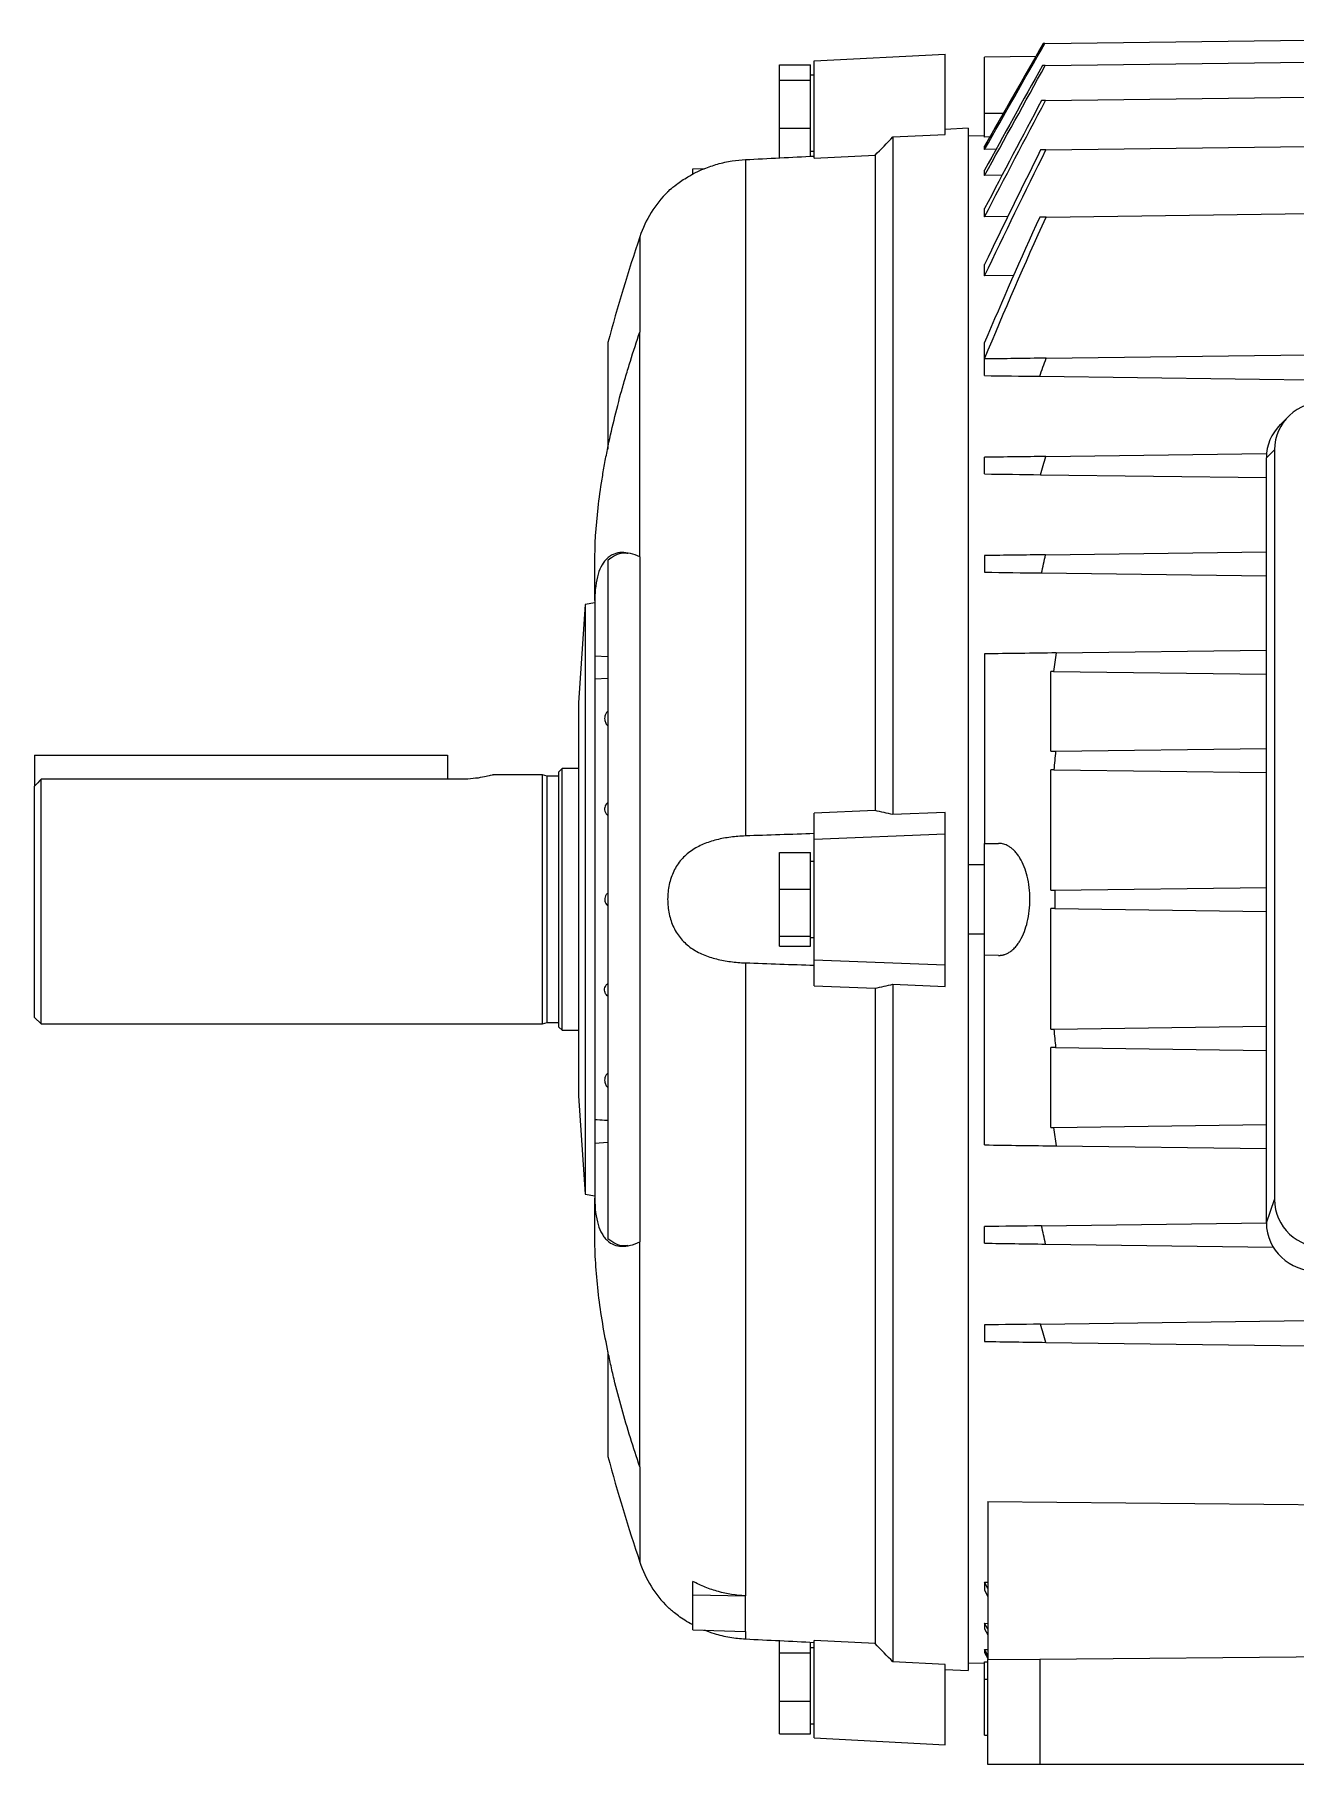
# Model space of a CAD drawing. Extents: x 49 to 1991, y 37 to 1201.
# Drawn here: x 49 to 241.4, y 460.3 to 724.3 of the extents above; entities that cross this region are included whole.
import ezdxf

# ---------------------------------------------------------------- set-up
doc = ezdxf.new("R2010")
doc.units = 0
doc.layers.get('0').update_dxf_attribs({"linetype": 'CONTINUOUS'})

msp = doc.modelspace()

# ---------------------------------------------------------------- linework, layer by layer
at = {"color": 7, "linetype": 'CONTINUOUS'}
for p, q in [((203.13, 722.96), (306.95, 724.32)), ((167.95, 720.3), (187.95, 721.35)), ((187.95, 709.09), (187.95, 721.35)), ((201.74, 720.97), (193.95, 720.87)), ((193.95, 712.35), (193.95, 720.87)), ((203.2, 719.59), (289.16, 720.71)), ((162.65, 719.69), (167.35, 719.69)), ((162.65, 717.36), (162.65, 719.69)), ((167.35, 717.36), (167.35, 719.69)), ((167.95, 718.15), (167.35, 718.15)), ((167.95, 705.46), (167.95, 720.3)), ((162.65, 710.02), (162.65, 717.36)), ((162.65, 717.36), (167.35, 717.36)), ((167.35, 710.02), (167.35, 717.36)), ((203.26, 714.27), (266.95, 715.1)), ((193.95, 708.68), (193.95, 712.35)), ((193.95, 712.35), (196.83, 712.35)), ((162.65, 710.02), (167.35, 710.02)), ((162.65, 705.51), (162.65, 710.02)), ((167.35, 705.75), (167.35, 710.02)), ((179.95, 708.71), (187.95, 709.09)), ((179.95, 708.71), (179.95, 605.3)), ((191.45, 710.03), (187.95, 709.85)), ((191.45, 710.03), (191.45, 474.66)), ((193.95, 708.87), (191.45, 708.83)), ((194.76, 708.7), (193.95, 708.68)), ((203.31, 706.72), (306.95, 708.08)), ((157.43, 705.25), (157.43, 602.03)), ((167.35, 706.55), (167.95, 706.55)), ((167.95, 705.46), (177.23, 705.9)), ((177.23, 705.9), (177.23, 605.9)), ((193.95, 706.81), (193.95, 707.28)), ((195.72, 706.84), (193.95, 706.81)), ((149.43, 703.82), (151.18, 703.87)), ((149.43, 703.05), (149.43, 703.82)), ((193.95, 702.81), (193.95, 703.64)), ((196.63, 702.85), (193.95, 702.81)), ((193.95, 696.53), (193.95, 697.77)), ((203.34, 696.48), (266.95, 697.31)), ((197.53, 696.57), (193.95, 696.53)), ((141.33, 693.48), (141.33, 678.93)), ((193.95, 687.5), (193.95, 689.25)), ((198.44, 687.56), (193.95, 687.5)), ((141.33, 644.61), (141.33, 678.93)), ((136.45, 677.35), (136.45, 661.04)), ((193.95, 674.84), (193.95, 677.31)), ((193.95, 672.28), (193.95, 674.82)), ((203.34, 674.94), (264.95, 675.75)), ((202.35, 672.17), (264.95, 671.35)), ((240.31, 666.05), (239.08, 664.81)), ((203.31, 659.94), (236.98, 660.38)), ((238.18, 660.96), (236.95, 659.73)), ((238.18, 660.96), (238.18, 546.53)), ((193.95, 657.28), (193.95, 659.82)), ((236.95, 542.98), (236.95, 659.73)), ((202.5, 657.16), (236.95, 656.71)), ((136.45, 644.14), (136.45, 540.55)), ((141.33, 644.61), (141.33, 540.09)), ((193.95, 644.82), (193.95, 642.28)), ((203.26, 644.94), (236.95, 645.38)), ((134.45, 637.94), (134.45, 643.71)), ((202.64, 642.16), (236.95, 641.71)), ((133, 637.35), (131.95, 622.35)), ((134.45, 637.6), (133, 637.35)), ((133, 637.35), (133, 547.35)), ((134.45, 637.94), (134.45, 629.52)), ((134.45, 629.52), (134.45, 625.99)), ((134.45, 629.52), (136.45, 629.4)), ((193.95, 629.82), (193.95, 600.87)), ((204.89, 629.96), (236.95, 630.38)), ((134.45, 625.99), (136.45, 626.11)), ((134.45, 625.99), (134.45, 558.71)), ((204.45, 627.14), (204.06, 627.14)), ((204.06, 614.95), (204.06, 627.14)), ((204.45, 627.14), (236.95, 626.71)), ((131.95, 622.35), (131.95, 562.35)), ((204.78, 614.96), (236.95, 615.38)), ((48.95, 614.35), (111.95, 614.35)), ((48.95, 614.35), (48.95, 609.64)), ((111.95, 614.35), (111.95, 610.68)), ((204.06, 614.95), (204.78, 614.96)), ((49.95, 573.35), (49.95, 610.68)), ((111.95, 610.68), (49.95, 610.68)), ((113.95, 610.68), (111.95, 610.68)), ((126.45, 611.35), (118.89, 611.35)), ((127.2, 611.15), (126.45, 611.35)), ((126.45, 573.35), (126.45, 611.35)), ((128.95, 611.15), (127.2, 611.15)), ((127.2, 573.55), (127.2, 611.15)), ((129.45, 612.32), (128.95, 611.82)), ((128.95, 572.87), (128.95, 611.82)), ((131.95, 612.32), (129.45, 612.32)), ((129.45, 572.37), (129.45, 612.32)), ((204.52, 612.14), (204.06, 612.14)), ((204.06, 593.75), (204.06, 612.14)), ((204.52, 612.14), (236.95, 611.71)), ((48.95, 574.35), (48.95, 609.64)), ((177.23, 605.9), (167.95, 605.52)), ((167.95, 601.54), (167.95, 605.52)), ((187.95, 605.63), (179.95, 605.3)), ((187.95, 602.35), (187.95, 605.63)), ((167.95, 601.54), (187.95, 602.35)), ((187.95, 582.35), (187.95, 602.35)), ((162.65, 593.9), (162.65, 599.48)), ((162.65, 599.48), (167.35, 599.48)), ((167.35, 593.9), (167.35, 599.48)), ((167.95, 583.15), (167.95, 601.54)), ((193.95, 600.87), (196.06, 600.9)), ((167.95, 598.15), (167.35, 598.15)), ((191.45, 597.67), (193.95, 597.66)), ((204.64, 593.76), (236.95, 594.18)), ((162.65, 593.9), (167.35, 593.9)), ((162.65, 586.76), (162.65, 593.9)), ((167.35, 586.76), (167.35, 593.9)), ((204.06, 593.75), (204.64, 593.76)), ((204.06, 572.55), (204.06, 590.94)), ((204.64, 590.94), (204.06, 590.94)), ((204.64, 590.94), (236.95, 590.51)), ((162.65, 586.76), (167.35, 586.76)), ((162.65, 585.21), (162.65, 586.76)), ((167.35, 585.21), (167.35, 586.76)), ((167.35, 586.55), (167.95, 586.55)), ((193.95, 587.03), (191.45, 587.02)), ((162.65, 585.21), (167.35, 585.21)), ((196.06, 583.8), (193.95, 583.83)), ((193.95, 554.88), (193.95, 583.83)), ((157.43, 582.67), (157.43, 486.07)), ((167.95, 583.15), (187.95, 582.35)), ((167.95, 579.17), (167.95, 583.15)), ((187.95, 579.06), (187.95, 582.35)), ((167.95, 579.17), (177.23, 578.79)), ((177.23, 578.79), (177.23, 478.79)), ((179.95, 579.39), (187.95, 579.06)), ((179.95, 579.39), (179.95, 475.98)), ((48.95, 574.35), (49.95, 573.35)), ((49.95, 573.35), (126.45, 573.35)), ((126.45, 573.35), (127.2, 573.55)), ((127.2, 573.55), (128.95, 573.55)), ((128.95, 572.87), (129.45, 572.37)), ((204.52, 572.56), (236.95, 572.98)), ((129.45, 572.37), (131.95, 572.37)), ((204.06, 572.55), (204.52, 572.56)), ((204.78, 569.73), (204.06, 569.74)), ((204.06, 557.55), (204.06, 569.74)), ((204.78, 569.73), (236.95, 569.31)), ((131.95, 562.35), (133, 547.35)), ((134.45, 558.71), (134.45, 555.17)), ((204.06, 557.55), (204.45, 557.55)), ((204.45, 557.55), (236.95, 557.98)), ((134.45, 555.17), (136.45, 555.29)), ((134.45, 555.17), (134.45, 546.75)), ((204.89, 554.73), (236.95, 554.31)), ((133, 547.35), (134.45, 547.09)), ((134.45, 540.98), (134.45, 546.75)), ((236.95, 542.98), (238.18, 546.53)), ((193.95, 539.88), (193.95, 542.42)), ((202.64, 542.53), (236.95, 542.98)), ((141.33, 505.76), (141.33, 540.09)), ((203.26, 539.75), (237.97, 539.3)), ((202.5, 527.53), (306.95, 528.9)), ((193.95, 527.42), (193.95, 524.88)), ((136.45, 523.33), (136.45, 507.35)), ((203.31, 524.75), (306.95, 523.4)), ((141.33, 505.76), (141.33, 491.21)), ((194.45, 500.46), (283.95, 499.58)), ((194.45, 500.46), (194.45, 476.36)), ((149.43, 486.2), (149.43, 488.28)), ((149.43, 486.2), (157.43, 486.07)), ((149.43, 480.88), (149.43, 486.2)), ((157.43, 480.64), (157.43, 486.07)), ((193.95, 488.17), (194.45, 488.16)), ((193.95, 488.17), (193.95, 486.92)), ((194.45, 487.21), (193.95, 488.17)), ((193.95, 486.92), (194.45, 485.97)), ((149.43, 480.88), (157.43, 480.64)), ((157.43, 480.64), (157.43, 479.44)), ((193.95, 481.88), (194.45, 481.87)), ((193.95, 481.88), (193.95, 481.05)), ((194.45, 480.97), (193.95, 481.88)), ((193.95, 481.05), (194.45, 480.14)), ((162.65, 477.36), (162.65, 479.18)), ((167.35, 477.36), (167.35, 478.95)), ((167.95, 478.15), (167.35, 478.15)), ((177.23, 478.79), (167.95, 479.24)), ((167.95, 464.39), (167.95, 479.24)), ((193.95, 477.88), (194.45, 477.88)), ((193.95, 477.88), (193.95, 477.41)), ((194.45, 477), (193.95, 477.88)), ((162.65, 470.02), (162.65, 477.36)), ((162.65, 477.36), (167.35, 477.36)), ((167.35, 470.02), (167.35, 477.36)), ((187.95, 475.6), (179.95, 475.98)), ((187.95, 463.35), (187.95, 475.6)), ((191.45, 475.86), (193.95, 475.82)), ((193.95, 477.41), (194.45, 476.53)), ((193.95, 476.01), (194.45, 476)), ((193.95, 473.35), (193.95, 476.01)), ((194.45, 476.36), (202.38, 476.43)), ((194.45, 460.35), (194.45, 476.36)), ((202.38, 476.43), (306.95, 477.35)), ((202.38, 476.43), (202.38, 460.35)), ((187.95, 474.85), (191.45, 474.66)), ((193.95, 473.35), (194.45, 473.35)), ((162.65, 465), (162.65, 470.02)), ((162.65, 470.02), (167.35, 470.02)), ((167.35, 465), (167.35, 470.02)), ((162.65, 465), (167.35, 465)), ((167.35, 466.55), (167.95, 466.55)), ((193.95, 464.83), (194.45, 464.82)), ((167.95, 464.39), (187.95, 463.35)), ((202.38, 460.35), (194.45, 460.35)), ((306.95, 460.35), (202.38, 460.35))]:
    msp.add_line(p, q, dxfattribs=at)
for centre, radius, start, end in [((158.37, 687.69), 18, 135.3063, 161.2474), ((378.06, 613.11), 250, 161.2474, 165.1109), ((378.06, 571.58), 250, 194.8891, 198.7526), ((158.37, 497), 18, 198.7526, 224.7019)]:
    msp.add_arc(centre, radius, start, end, dxfattribs=at)
for centre, major_axis, start_param, end_param in [((246.31, 660.73), (7.94, -1.82), 1.811911, 3.352549), ((245.07, 659.5), (7.94, -1.82), 2.612389, 3.352549), ((246.31, 546.76), (7.94, 1.82), 2.930636, 4.471274), ((245.07, 543.21), (7.94, 1.82), 2.930636, 4.471274)]:
    msp.add_ellipse(centre, major_axis=major_axis, ratio=0.933198, start_param=start_param, end_param=end_param, dxfattribs=at)
for points in [[(193.95, 706.81), (197.01, 712.2), (200.07, 717.58), (203.13, 722.96)], [(202.87, 722.96), (199.9, 717.73), (196.92, 712.51), (193.95, 707.28)], [(203.13, 722.96), (203.04, 722.96), (202.95, 722.96), (202.87, 722.96)], [(193.95, 702.81), (197.02, 708.41), (200.11, 714), (203.2, 719.59)], [(202.76, 719.58), (199.81, 714.27), (196.87, 708.96), (193.95, 703.64)], [(203.2, 719.59), (203.05, 719.58), (202.9, 719.58), (202.76, 719.58)], [(193.95, 696.53), (197.02, 702.46), (200.13, 708.37), (203.26, 714.27)], [(202.64, 714.26), (199.72, 708.77), (196.82, 703.28), (193.95, 697.77)], [(203.26, 714.27), (203.05, 714.26), (202.84, 714.26), (202.64, 714.26)], [(177.23, 705.9), (178.14, 706.84), (179.04, 707.77), (179.95, 708.71)], [(157.43, 705.25), (160.94, 705.43), (164.44, 705.6), (167.95, 705.78)], [(193.95, 687.5), (197, 693.94), (200.13, 700.35), (203.31, 706.72)], [(202.5, 706.71), (199.6, 700.92), (196.74, 695.1), (193.95, 689.25)], [(203.31, 706.72), (203.04, 706.72), (202.77, 706.72), (202.5, 706.71)], [(193.95, 674.84), (196.94, 682.12), (200.08, 689.32), (203.34, 696.48)], [(202.35, 696.46), (199.45, 690.12), (196.64, 683.74), (193.95, 677.31)], [(203.34, 696.48), (203, 696.47), (202.67, 696.47), (202.35, 696.46)], [(203.34, 674.94), (200.08, 674.9), (196.94, 674.86), (193.95, 674.82)], [(202.35, 672.17), (202.67, 673.09), (203, 674.02), (203.34, 674.94)], [(193.95, 672.28), (196.64, 672.24), (199.45, 672.2), (202.35, 672.17)], [(203.31, 659.94), (200.13, 659.9), (197, 659.86), (193.95, 659.82)], [(202.5, 657.16), (202.77, 658.09), (203.04, 659.02), (203.31, 659.94)], [(193.95, 657.28), (196.74, 657.24), (199.6, 657.2), (202.5, 657.16)], [(203.26, 644.94), (200.13, 644.9), (197.02, 644.86), (193.95, 644.82)], [(202.64, 642.16), (202.84, 643.09), (203.05, 644.01), (203.26, 644.94)], [(193.95, 642.28), (196.82, 642.24), (199.72, 642.2), (202.64, 642.16)], [(204.89, 629.96), (201.23, 629.91), (197.58, 629.86), (193.95, 629.82)], [(204.89, 629.96), (204.74, 629.02), (204.59, 628.08), (204.45, 627.14)], [(204.78, 614.96), (204.69, 614.02), (204.6, 613.08), (204.52, 612.14)], [(49.95, 610.68), (49.62, 610.33), (49.28, 609.98), (48.95, 609.64)], [(179.95, 605.3), (179.04, 605.5), (178.14, 605.7), (177.23, 605.9)], [(167.95, 602.39), (164.44, 602.27), (160.94, 602.15), (157.43, 602.03)], [(204.64, 593.76), (204.64, 592.82), (204.64, 591.88), (204.64, 590.94)], [(157.43, 582.67), (160.94, 582.54), (164.44, 582.42), (167.95, 582.31)], [(177.23, 578.79), (178.14, 578.99), (179.04, 579.19), (179.95, 579.39)], [(204.52, 572.56), (204.6, 571.61), (204.69, 570.67), (204.78, 569.73)], [(204.45, 557.55), (204.59, 556.61), (204.74, 555.67), (204.89, 554.73)], [(193.95, 554.88), (197.58, 554.83), (201.23, 554.78), (204.89, 554.73)], [(202.64, 542.53), (199.72, 542.49), (196.82, 542.45), (193.95, 542.42)], [(203.26, 539.75), (203.05, 540.68), (202.84, 541.6), (202.64, 542.53)], [(193.95, 539.88), (197.02, 539.84), (200.13, 539.8), (203.26, 539.75)], [(202.5, 527.53), (199.6, 527.49), (196.74, 527.45), (193.95, 527.42)], [(203.31, 524.75), (203.04, 525.68), (202.77, 526.6), (202.5, 527.53)], [(193.95, 524.88), (197, 524.84), (200.13, 524.8), (203.31, 524.75)], [(167.95, 478.92), (164.44, 479.09), (160.94, 479.27), (157.43, 479.44)], [(179.95, 475.98), (179.04, 476.92), (178.14, 477.86), (177.23, 478.79)]]:
    msp.add_open_spline(points, degree=3, dxfattribs=at)
for points, knots in [([(145.58, 700.35), (145.57, 700.35), (145.45, 700.24), (145.86, 700.62), (146.85, 701.44), (148.65, 702.68), (150.84, 703.79), (153.18, 704.6), (155.31, 705.08), (156.75, 705.2), (157.43, 705.25)], [0, 0, 0, 0, 0.002673, 0.153761, 0.304704, 0.460895, 0.633806, 0.758563, 0.886915, 1, 1, 1, 1]), ([(134.45, 643.71), (134.45, 646.41), (134.63, 649.2), (135.12, 653.54), (135.32, 655), (135.68, 657.24), (135.81, 657.99), (136.08, 659.49), (136.23, 660.24), (136.99, 663.99), (137.72, 666.99), (138.76, 670.75), (138.98, 671.5), (139.42, 673), (139.65, 673.75), (140.34, 675.99), (140.82, 677.46), (141.33, 678.93)], [0, 0, 0, 0, 0.25, 0.25, 0.375, 0.375, 0.4375, 0.4375, 0.5, 0.5, 0.75, 0.75, 0.8125, 0.8125, 0.875, 0.875, 1, 1, 1, 1]), ([(141.33, 644.61), (140.32, 645.08), (139.4, 645.31), (138.15, 645.27), (137.76, 645.19), (137.21, 644.98), (137.04, 644.89), (136.7, 644.68), (136.54, 644.55), (135.77, 643.86), (135.29, 643.05), (134.79, 641.43), (134.67, 640.83), (134.54, 639.82), (134.51, 639.47), (134.46, 638.73), (134.45, 638.34), (134.45, 637.94)], [0, 0, 0, 0, 0.25, 0.25, 0.375, 0.375, 0.4375, 0.4375, 0.5, 0.5, 0.75, 0.75, 0.875, 0.875, 0.9375, 0.9375, 1, 1, 1, 1]), ([(136.45, 644.14), (136.83, 644.42), (137.6, 644.97), (138.62, 645.28), (139.26, 645.2), (139.49, 645.18)], [0, 0, 0, 0, 0.388727, 0.78029, 1, 1, 1, 1]), ([(136.45, 621.03), (136.38, 620.98), (136.19, 620.83), (136.04, 620.51), (135.94, 620.14), (135.94, 619.72), (136.07, 619.31), (136.26, 619), (136.4, 618.88), (136.45, 618.84)], [0, 0, 0, 0, 0.11189, 0.283621, 0.409387, 0.568693, 0.783913, 0.913081, 1, 1, 1, 1]), ([(118.89, 611.33), (118.91, 611.34), (118.98, 611.35), (118.56, 611.24), (117.66, 611.04), (116.3, 610.81), (114.98, 610.69), (114.18, 610.68), (113.95, 610.68)], [0, 0, 0, 0, 0.063384, 0.270537, 0.479764, 0.695239, 0.911902, 1, 1, 1, 1]), ([(136.45, 607.11), (136.42, 607.09), (136.27, 607), (136.09, 606.75), (135.95, 606.39), (135.93, 605.99), (136.06, 605.6), (136.24, 605.32), (136.41, 605.22), (136.45, 605.19)], [0, 0, 0, 0, 0.05197, 0.215547, 0.382788, 0.55783, 0.741653, 0.931885, 1, 1, 1, 1]), ([(157.43, 602.03), (156.67, 602), (155.93, 601.94), (154.47, 601.75), (153.75, 601.62), (152.69, 601.35), (152.34, 601.25), (151.66, 601.03), (151.33, 600.91), (150.69, 600.64), (150.38, 600.49), (149.77, 600.16), (149.47, 599.97), (148.62, 599.38), (148.11, 598.93), (147.43, 598.15), (147.22, 597.87), (146.84, 597.28), (146.67, 596.98), (146.36, 596.34), (146.22, 596.01), (145.99, 595.32), (145.89, 594.96), (145.65, 593.88), (145.57, 593.13), (145.57, 591.61), (145.64, 590.86), (145.88, 589.77), (145.97, 589.41), (146.21, 588.72), (146.34, 588.39), (146.65, 587.75), (146.82, 587.44), (147.21, 586.85), (147.41, 586.57), (147.86, 586.05), (148.1, 585.8), (148.61, 585.34), (148.89, 585.13), (149.73, 584.53), (150.34, 584.21), (151.32, 583.79), (151.65, 583.67), (152.33, 583.44), (152.67, 583.34), (153.72, 583.08), (154.44, 582.95), (155.92, 582.75), (156.67, 582.69), (157.43, 582.67)], [0, 0, 0, 0, 0.0625, 0.0625, 0.125, 0.125, 0.15625, 0.15625, 0.1875, 0.1875, 0.21875, 0.21875, 0.25, 0.25, 0.3125, 0.3125, 0.34375, 0.34375, 0.375, 0.375, 0.40625, 0.40625, 0.4375, 0.4375, 0.5, 0.5, 0.5625, 0.5625, 0.59375, 0.59375, 0.625, 0.625, 0.65625, 0.65625, 0.6875, 0.6875, 0.71875, 0.71875, 0.75, 0.75, 0.8125, 0.8125, 0.84375, 0.84375, 0.875, 0.875, 0.9375, 0.9375, 1, 1, 1, 1]), ([(193.95, 583.83), (193.95, 583.83), (193.95, 583.83), (193.95, 583.85), (193.95, 583.87), (193.95, 583.91), (193.95, 583.96), (193.95, 584.02), (193.95, 584.09), (193.95, 584.17), (193.95, 584.26), (193.95, 584.36), (193.95, 584.64), (193.95, 585.21), (193.95, 586.28), (193.95, 587.58), (193.95, 589.06), (193.95, 590.67), (193.95, 592.34), (193.95, 594.01), (193.95, 595.62), (193.95, 597.11), (193.95, 598.41), (193.95, 599.48), (193.95, 600.09), (193.95, 600.42), (193.95, 600.58), (193.95, 600.71), (193.95, 600.8), (193.95, 600.86), (193.95, 600.86), (193.95, 600.87)], [0, 0, 0, 0, 0.011494, 0.022922, 0.034299, 0.045638, 0.056954, 0.068263, 0.079579, 0.090917, 0.102291, 0.113716, 0.125206, 0.187647, 0.250106, 0.312519, 0.374951, 0.437362, 0.499793, 0.562229, 0.624686, 0.687174, 0.749682, 0.812185, 0.874706, 0.895732, 0.91658, 0.93734, 0.958102, 0.978959, 1, 1, 1, 1]), ([(196.06, 583.8), (196.11, 583.8), (196.22, 583.8), (196.39, 583.81), (196.57, 583.84), (196.76, 583.87), (196.96, 583.93), (197.16, 584), (197.38, 584.09), (197.6, 584.21), (197.85, 584.37), (198.2, 584.63), (198.62, 585.03), (199.04, 585.55), (199.52, 586.3), (200.02, 587.35), (200.5, 588.9), (200.79, 590.58), (200.89, 592.39), (200.78, 594.19), (200.48, 595.87), (200, 597.39), (199.49, 598.44), (199.01, 599.17), (198.63, 599.64), (198.23, 600.04), (197.82, 600.35), (197.42, 600.58), (197.05, 600.74), (196.7, 600.84), (196.37, 600.89), (196.16, 600.89), (196.06, 600.9)], [0, 0, 0, 0, 0.011086, 0.02281, 0.035201, 0.048291, 0.062111, 0.076697, 0.092083, 0.108307, 0.125406, 0.146746, 0.18815, 0.222895, 0.250942, 0.317395, 0.376198, 0.439861, 0.501356, 0.562937, 0.62644, 0.685274, 0.751087, 0.779409, 0.813146, 0.845215, 0.875763, 0.904684, 0.931429, 0.95614, 0.978953, 1, 1, 1, 1]), ([(136.45, 593.29), (136.41, 593.27), (136.25, 593.17), (136.07, 592.89), (135.95, 592.5), (135.96, 592.09), (136.12, 591.72), (136.3, 591.48), (136.43, 591.4), (136.45, 591.39)], [0, 0, 0, 0, 0.068348, 0.25175, 0.432619, 0.611759, 0.79038, 0.969767, 1, 1, 1, 1]), ([(136.45, 577.59), (136.42, 577.61), (136.27, 577.69), (136.09, 577.94), (135.95, 578.3), (135.93, 578.7), (136.06, 579.09), (136.24, 579.38), (136.41, 579.47), (136.45, 579.5)], [0, 0, 0, 0, 0.05197, 0.215547, 0.382788, 0.55783, 0.741653, 0.931885, 1, 1, 1, 1]), ([(136.45, 565.83), (136.38, 565.78), (136.19, 565.63), (136.04, 565.31), (135.94, 564.94), (135.94, 564.52), (136.07, 564.11), (136.26, 563.8), (136.4, 563.68), (136.45, 563.64)], [0, 0, 0, 0, 0.11189, 0.283621, 0.409387, 0.568693, 0.783913, 0.913081, 1, 1, 1, 1]), ([(136.45, 558.59), (136.28, 558.6), (135.62, 558.64), (134.95, 558.68), (134.45, 558.71)], [0, 0, 0, 0, 0.25008, 1, 1, 1, 1]), ([(134.45, 546.75), (134.45, 545.15), (134.63, 543.82), (135.12, 542.2), (135.32, 541.72), (135.68, 541.1), (135.81, 540.91), (136.08, 540.57), (136.23, 540.41), (136.99, 539.73), (137.72, 539.44), (138.76, 539.41), (138.98, 539.42), (139.42, 539.47), (139.65, 539.51), (140.34, 539.67), (140.82, 539.85), (141.33, 540.09)], [0, 0, 0, 0, 0.25, 0.25, 0.375, 0.375, 0.4375, 0.4375, 0.5, 0.5, 0.75, 0.75, 0.8125, 0.8125, 0.875, 0.875, 1, 1, 1, 1]), ([(141.33, 505.76), (140.32, 508.7), (139.4, 511.66), (138.15, 516.15), (137.76, 517.65), (137.21, 519.91), (137.04, 520.67), (136.7, 522.19), (136.54, 522.95), (135.77, 526.72), (135.29, 529.68), (134.79, 534), (134.67, 535.43), (134.54, 537.54), (134.51, 538.24), (134.46, 539.63), (134.45, 540.31), (134.45, 540.98)], [0, 0, 0, 0, 0.25, 0.25, 0.375, 0.375, 0.4375, 0.4375, 0.5, 0.5, 0.75, 0.75, 0.875, 0.875, 0.9375, 0.9375, 1, 1, 1, 1]), ([(139.49, 539.52), (139.28, 539.49), (138.66, 539.41), (137.64, 539.71), (136.85, 540.27), (136.45, 540.55)], [0, 0, 0, 0, 0.196088, 0.596499, 1, 1, 1, 1]), ([(157.43, 486.07), (156.02, 486.13), (154.64, 486.35), (152.64, 486.9), (151.97, 487.13), (150.67, 487.65), (150.04, 487.95), (149.43, 488.28)], [0, 0, 0, 0, 0.5, 0.5, 0.75, 0.75, 1, 1, 1, 1]), ([(149.43, 481.64), (149.4, 481.66), (148.5, 482.08), (147.12, 483.05), (145.79, 484.14), (145.64, 484.28), (145.58, 484.34)], [0, 0, 0, 0, 0.011505, 0.354506, 0.699171, 1, 1, 1, 1]), ([(157.43, 479.44), (156.64, 479.51), (155.04, 479.65), (152.93, 480.16), (151.7, 480.63), (151.2, 480.83)], [0, 0, 0, 0, 0.364051, 0.73791, 1, 1, 1, 1]), ([(193.95, 464.83), (193.95, 464.95), (193.95, 465.21), (193.95, 467.18), (193.95, 470), (193.95, 472.23), (193.95, 473.35)], [0, 0, 0, 0, 0.249577, 0.499623, 0.749723, 1, 1, 1, 1])]:
    msp.add_open_spline(points, degree=3, knots=knots, dxfattribs=at)

doc.saveas('drawing.dxf')
